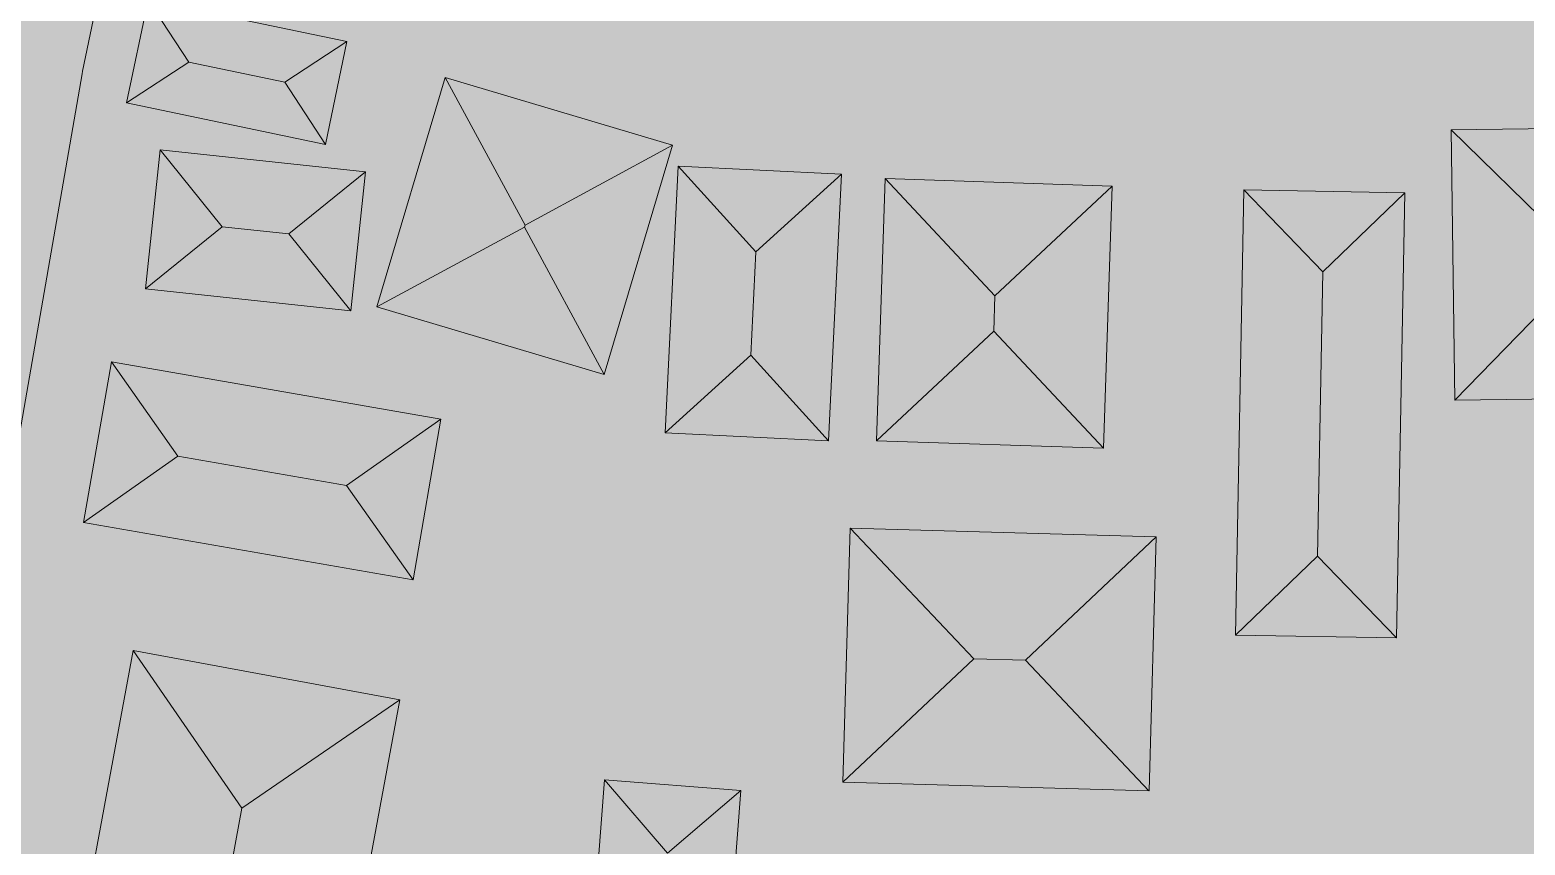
# Model space of a CAD drawing. Header units: metres. Extents: x 305909 to 307171, y 9156037 to 9156671.
# Drawn here: x 306338.6 to 306410.9, y 9156256.1 to 9156295.6 of the extents above; entities that cross this region are included whole.
import ezdxf

# ---------------------------------------------------------------- set-up
doc = ezdxf.new("R2010")
doc.units = ezdxf.units.M
for name, color, linetype, lineweight, true_color in [('B-BANGUNAN_PERMUKIMAN', 7, 'Continuous', 13, 0xf0cd8c), ('B-BAYANGAN', 7, 'Continuous', 0, 0x76786c), ('J-PERKERASAN_JALAN', 7, 'Continuous', 9, 0x989896), ('Z-R', 7, 'Continuous', 0, 0xfaf4e6)]:
    doc.layers.add(name, color=color, linetype=linetype, lineweight=lineweight, true_color=true_color)

msp = doc.modelspace()

# ---------------------------------------------------------------- hatches: boundary and pattern name
at = {"layer": 'B-BANGUNAN_PERMUKIMAN', "true_color": 0xe9885c}
h = msp.add_hatch(color=23, dxfattribs=at)
h.dxf.hatch_style = 1
h.paths.add_polyline_path([(306344.274, 9156297.044), (306346.245, 9156294.033), (306343.234, 9156292.061), (306343.234, 9156292.061), (306344.274, 9156297.044)])
at = {"layer": 'B-BANGUNAN_PERMUKIMAN', "true_color": 0xe08259}
h = msp.add_hatch(color=23, dxfattribs=at)
h.dxf.hatch_style = 1
h.paths.add_polyline_path([(306353.905, 9156295.033), (306353.905, 9156295.033), (306350.893, 9156293.062), (306346.245, 9156294.033), (306344.274, 9156297.044), (306353.905, 9156295.033)])
at = {"layer": 'B-BANGUNAN_PERMUKIMAN', "true_color": 0xb26747}
h = msp.add_hatch(color=25, dxfattribs=at)
h.dxf.hatch_style = 1
h.paths.add_polyline_path([(306350.893, 9156293.062), (306353.905, 9156295.033), (306352.865, 9156290.051), (306350.893, 9156293.062)])
at = {"layer": 'B-BANGUNAN_PERMUKIMAN', "true_color": 0xbb6d4a}
h = msp.add_hatch(color=13, dxfattribs=at)
h.dxf.hatch_style = 1
h.paths.add_polyline_path([(306346.245, 9156294.033), (306350.893, 9156293.062), (306352.865, 9156290.051), (306343.234, 9156292.061), (306346.245, 9156294.033)])
at = {"layer": 'B-BANGUNAN_PERMUKIMAN', "true_color": 0xea885d}
h = msp.add_hatch(color=23, dxfattribs=at)
h.dxf.hatch_style = 1
h.paths.add_polyline_path([(306362.529, 9156286.145), (306362.498, 9156286.048), (306355.354, 9156282.179), (306358.66, 9156293.29), (306362.529, 9156286.145)])
at = {"layer": 'B-BANGUNAN_PERMUKIMAN', "true_color": 0xdd8158}
h = msp.add_hatch(color=23, dxfattribs=at)
h.dxf.hatch_style = 1
h.paths.add_polyline_path([(306362.529, 9156286.145), (306358.66, 9156293.29), (306358.661, 9156293.292), (306369.675, 9156290.014), (306362.529, 9156286.145)])
at = {"layer": 'B-BANGUNAN_PERMUKIMAN', "true_color": 0xe5855b}
h = msp.add_hatch(color=23, dxfattribs=at)
h.dxf.hatch_style = 1
h.paths.add_polyline_path([(306412.397, 9156285.854), (306407.37, 9156290.749), (306417.292, 9156290.881), (306412.397, 9156285.854)])
at = {"layer": 'B-BANGUNAN_PERMUKIMAN', "true_color": 0xe4855b}
h = msp.add_hatch(color=23, dxfattribs=at)
h.dxf.hatch_style = 1
h.paths.add_polyline_path([(306407.37, 9156290.749), (306407.37, 9156290.749), (306412.397, 9156285.854), (306412.439, 9156282.689), (306407.544, 9156277.661), (306407.37, 9156290.749)])
at = {"layer": 'B-BANGUNAN_PERMUKIMAN', "true_color": 0xb16746}
h = msp.add_hatch(color=25, dxfattribs=at)
h.dxf.hatch_style = 1
h.paths.add_polyline_path([(306366.366, 9156278.902), (306362.498, 9156286.048), (306362.529, 9156286.145), (306369.675, 9156290.014), (306366.366, 9156278.902)])
at = {"layer": 'B-BANGUNAN_PERMUKIMAN', "true_color": 0xe7865c}
h = msp.add_hatch(color=23, dxfattribs=at)
h.dxf.hatch_style = 1
h.paths.add_polyline_path([(306347.869, 9156286.06), (306344.146, 9156283.052), (306344.862, 9156289.783), (306347.869, 9156286.06)])
at = {"layer": 'B-BANGUNAN_PERMUKIMAN', "true_color": 0xe2845a}
h = msp.add_hatch(color=23, dxfattribs=at)
h.dxf.hatch_style = 1
h.paths.add_polyline_path([(306351.087, 9156285.718), (306347.869, 9156286.06), (306344.862, 9156289.783), (306344.862, 9156289.783), (306354.81, 9156288.725), (306351.087, 9156285.718)])
at = {"layer": 'B-BANGUNAN_PERMUKIMAN', "true_color": 0xb46947}
h = msp.add_hatch(color=35, dxfattribs=at)
h.dxf.hatch_style = 1
h.paths.add_polyline_path([(306351.087, 9156285.718), (306354.81, 9156288.725), (306354.81, 9156288.725), (306354.094, 9156281.994), (306351.087, 9156285.718)])
at = {"layer": 'B-BANGUNAN_PERMUKIMAN', "true_color": 0xe6865b}
h = msp.add_hatch(color=23, dxfattribs=at)
h.dxf.hatch_style = 1
h.paths.add_polyline_path([(306373.704, 9156284.85), (306373.458, 9156279.844), (306369.311, 9156276.085), (306369.946, 9156288.997), (306369.946, 9156288.997), (306373.704, 9156284.85)])
at = {"layer": 'B-BANGUNAN_PERMUKIMAN', "true_color": 0xe4845a}
h = msp.add_hatch(color=23, dxfattribs=at)
h.dxf.hatch_style = 1
h.paths.add_polyline_path([(306373.704, 9156284.85), (306369.946, 9156288.997), (306377.852, 9156288.608), (306373.704, 9156284.85)])
at = {"layer": 'B-BANGUNAN_PERMUKIMAN', "true_color": 0xb56948}
h = msp.add_hatch(color=35, dxfattribs=at)
h.dxf.hatch_style = 1
h.paths.add_polyline_path([(306377.217, 9156275.697), (306373.458, 9156279.844), (306373.704, 9156284.85), (306377.852, 9156288.608), (306377.852, 9156288.608), (306377.217, 9156275.697)])
at = {"layer": 'B-BANGUNAN_PERMUKIMAN', "true_color": 0xe6865b}
h = msp.add_hatch(color=23, dxfattribs=at)
h.dxf.hatch_style = 1
h.paths.add_polyline_path([(306385.283, 9156282.716), (306385.226, 9156281.01), (306379.545, 9156275.696), (306379.969, 9156288.396), (306385.283, 9156282.716)])
at = {"layer": 'B-BANGUNAN_PERMUKIMAN', "true_color": 0xe4855a}
h = msp.add_hatch(color=23, dxfattribs=at)
h.dxf.hatch_style = 1
h.paths.add_polyline_path([(306385.283, 9156282.716), (306379.969, 9156288.396), (306379.969, 9156288.396), (306390.963, 9156288.03), (306390.963, 9156288.03), (306385.283, 9156282.716)])
at = {"layer": 'B-BANGUNAN_PERMUKIMAN', "true_color": 0xb56948}
h = msp.add_hatch(color=35, dxfattribs=at)
h.dxf.hatch_style = 1
h.paths.add_polyline_path([(306385.226, 9156281.01), (306385.283, 9156282.716), (306390.963, 9156288.03), (306390.54, 9156275.33), (306390.54, 9156275.33), (306385.226, 9156281.01)])
at = {"layer": 'B-BANGUNAN_PERMUKIMAN', "true_color": 0xe5855b}
h = msp.add_hatch(color=23, dxfattribs=at)
h.dxf.hatch_style = 1
h.paths.add_polyline_path([(306401.153, 9156283.882), (306400.899, 9156270.111), (306396.931, 9156266.286), (306397.328, 9156287.85), (306401.153, 9156283.882)])
at = {"layer": 'B-BANGUNAN_PERMUKIMAN', "true_color": 0xe4855b}
h = msp.add_hatch(color=23, dxfattribs=at)
h.dxf.hatch_style = 1
h.paths.add_polyline_path([(306401.153, 9156283.882), (306397.328, 9156287.85), (306405.121, 9156287.706), (306401.153, 9156283.882)])
at = {"layer": 'B-BANGUNAN_PERMUKIMAN', "true_color": 0xb66a48}
h = msp.add_hatch(color=35, dxfattribs=at)
h.dxf.hatch_style = 1
h.paths.add_polyline_path([(306404.724, 9156266.143), (306400.899, 9156270.111), (306401.153, 9156283.882), (306405.121, 9156287.706), (306405.121, 9156287.706), (306404.724, 9156266.143)])
at = {"layer": 'B-BANGUNAN_PERMUKIMAN', "true_color": 0xb96b49}
h = msp.add_hatch(color=35, dxfattribs=at)
h.dxf.hatch_style = 1
h.paths.add_polyline_path([(306344.146, 9156283.052), (306347.869, 9156286.06), (306351.087, 9156285.718), (306354.094, 9156281.994), (306344.146, 9156283.052)])
at = {"layer": 'B-BANGUNAN_PERMUKIMAN', "true_color": 0xbe6e4b}
h = msp.add_hatch(color=13, dxfattribs=at)
h.dxf.hatch_style = 1
h.paths.add_polyline_path([(306362.498, 9156286.048), (306366.366, 9156278.902), (306355.354, 9156282.179), (306362.498, 9156286.048)])
at = {"layer": 'B-BANGUNAN_PERMUKIMAN', "true_color": 0xb66a48}
h = msp.add_hatch(color=35, dxfattribs=at)
h.dxf.hatch_style = 1
h.paths.add_polyline_path([(306407.544, 9156277.661), (306412.439, 9156282.689), (306417.466, 9156277.794), (306417.466, 9156277.794), (306407.544, 9156277.661)])
at = {"layer": 'B-BANGUNAN_PERMUKIMAN', "true_color": 0xb76a49}
h = msp.add_hatch(color=35, dxfattribs=at)
h.dxf.hatch_style = 1
h.paths.add_polyline_path([(306385.226, 9156281.01), (306390.54, 9156275.33), (306379.545, 9156275.696), (306385.226, 9156281.01)])
at = {"layer": 'B-BANGUNAN_PERMUKIMAN', "true_color": 0xb76b49}
h = msp.add_hatch(color=35, dxfattribs=at)
h.dxf.hatch_style = 1
h.paths.add_polyline_path([(306373.458, 9156279.844), (306377.217, 9156275.697), (306369.311, 9156276.085), (306373.458, 9156279.844)])
at = {"layer": 'B-BANGUNAN_PERMUKIMAN', "true_color": 0xe8875c}
h = msp.add_hatch(color=23, dxfattribs=at)
h.dxf.hatch_style = 1
h.paths.add_polyline_path([(306345.717, 9156274.951), (306341.148, 9156271.734), (306342.5, 9156279.519), (306345.717, 9156274.951)])
at = {"layer": 'B-BANGUNAN_PERMUKIMAN', "true_color": 0xe08359}
h = msp.add_hatch(color=23, dxfattribs=at)
h.dxf.hatch_style = 1
h.paths.add_polyline_path([(306353.889, 9156273.531), (306345.717, 9156274.951), (306342.5, 9156279.519), (306342.5, 9156279.519), (306358.457, 9156276.748), (306353.889, 9156273.531)])
at = {"layer": 'B-BANGUNAN_PERMUKIMAN', "true_color": 0xb36847}
h = msp.add_hatch(color=25, dxfattribs=at)
h.dxf.hatch_style = 1
h.paths.add_polyline_path([(306357.105, 9156268.963), (306353.889, 9156273.531), (306358.457, 9156276.748), (306357.105, 9156268.963)])
at = {"layer": 'B-BANGUNAN_PERMUKIMAN', "true_color": 0xbb6c4a}
h = msp.add_hatch(color=13, dxfattribs=at)
h.dxf.hatch_style = 1
h.paths.add_polyline_path([(306341.148, 9156271.734), (306345.717, 9156274.951), (306353.889, 9156273.531), (306357.105, 9156268.963), (306341.148, 9156271.734)])
at = {"layer": 'B-BANGUNAN_PERMUKIMAN', "true_color": 0xe5855b}
h = msp.add_hatch(color=23, dxfattribs=at)
h.dxf.hatch_style = 1
h.paths.add_polyline_path([(306384.251, 9156265.136), (306377.924, 9156259.16), (306378.275, 9156271.463), (306384.251, 9156265.136)])
at = {"layer": 'B-BANGUNAN_PERMUKIMAN', "true_color": 0xe4855b}
h = msp.add_hatch(color=23, dxfattribs=at)
h.dxf.hatch_style = 1
h.paths.add_polyline_path([(306386.765, 9156265.064), (306384.251, 9156265.136), (306378.275, 9156271.463), (306393.092, 9156271.04), (306386.765, 9156265.064)])
at = {"layer": 'B-BANGUNAN_PERMUKIMAN', "true_color": 0xb66a48}
h = msp.add_hatch(color=35, dxfattribs=at)
h.dxf.hatch_style = 1
h.paths.add_polyline_path([(306386.765, 9156265.064), (306393.092, 9156271.04), (306393.092, 9156271.04), (306392.74, 9156258.737), (306386.765, 9156265.064)])
at = {"layer": 'B-BANGUNAN_PERMUKIMAN', "true_color": 0xb76a48}
h = msp.add_hatch(color=35, dxfattribs=at)
h.dxf.hatch_style = 1
h.paths.add_polyline_path([(306396.931, 9156266.286), (306396.931, 9156266.286), (306400.899, 9156270.111), (306404.724, 9156266.143), (306396.931, 9156266.286)])
at = {"layer": 'B-BANGUNAN_PERMUKIMAN', "true_color": 0xe9875c}
h = msp.add_hatch(color=23, dxfattribs=at)
h.dxf.hatch_style = 1
h.paths.add_polyline_path([(306343.562, 9156265.536), (306348.82, 9156257.894), (306347.606, 9156251.322), (306339.964, 9156246.063), (306343.562, 9156265.536)])
at = {"layer": 'B-BANGUNAN_PERMUKIMAN', "true_color": 0xe08259}
h = msp.add_hatch(color=23, dxfattribs=at)
h.dxf.hatch_style = 1
h.paths.add_polyline_path([(306348.82, 9156257.894), (306343.562, 9156265.536), (306356.462, 9156263.153), (306348.82, 9156257.894)])
at = {"layer": 'B-BANGUNAN_PERMUKIMAN', "true_color": 0xb76a48}
h = msp.add_hatch(color=35, dxfattribs=at)
h.dxf.hatch_style = 1
h.paths.add_polyline_path([(306377.924, 9156259.16), (306377.924, 9156259.16), (306384.251, 9156265.136), (306386.765, 9156265.064), (306392.74, 9156258.737), (306377.924, 9156259.16)])
at = {"layer": 'B-BANGUNAN_PERMUKIMAN', "true_color": 0xb26847}
h = msp.add_hatch(color=25, dxfattribs=at)
h.dxf.hatch_style = 1
h.paths.add_polyline_path([(306352.864, 9156243.679), (306347.606, 9156251.322), (306348.82, 9156257.894), (306356.462, 9156263.153), (306356.463, 9156263.153), (306352.864, 9156243.679)])
at = {"layer": 'B-BANGUNAN_PERMUKIMAN', "true_color": 0xe7865b}
h = msp.add_hatch(color=23, dxfattribs=at)
h.dxf.hatch_style = 1
h.paths.add_polyline_path([(306369.428, 9156255.715), (306368.877, 9156248.561), (306365.321, 9156245.513), (306365.321, 9156245.513), (306366.38, 9156259.271), (306369.428, 9156255.715)])
at = {"layer": 'B-BANGUNAN_PERMUKIMAN', "true_color": 0xe3845a}
h = msp.add_hatch(color=23, dxfattribs=at)
h.dxf.hatch_style = 1
h.paths.add_polyline_path([(306372.983, 9156258.763), (306369.428, 9156255.715), (306366.38, 9156259.271), (306372.983, 9156258.763)])
at = {"layer": 'B-BANGUNAN_PERMUKIMAN', "true_color": 0xb46948}
h = msp.add_hatch(color=35, dxfattribs=at)
h.dxf.hatch_style = 1
h.paths.add_polyline_path([(306371.925, 9156245.005), (306368.877, 9156248.561), (306369.428, 9156255.715), (306372.983, 9156258.763), (306371.925, 9156245.005)])
at = {"layer": 'B-BAYANGAN', "true_color": 0x76786c}
h = msp.add_hatch(color=8, dxfattribs=at)
h.dxf.hatch_style = 1
h.paths.add_polyline_path([(306354.655, 9156294.283), (306353.615, 9156289.301), (306343.984, 9156291.311), (306345.024, 9156296.294), (306354.655, 9156294.283)])
h = msp.add_hatch(color=8, dxfattribs=at)
h.dxf.hatch_style = 1
h.paths.add_polyline_path([(306370.425, 9156289.264), (306367.118, 9156278.151), (306356.104, 9156281.429), (306359.411, 9156292.542), (306370.425, 9156289.264)])
h = msp.add_hatch(color=8, dxfattribs=at)
h.dxf.hatch_style = 1
h.paths.add_polyline_path([(306418.216, 9156277.044), (306408.294, 9156276.911), (306408.12, 9156289.999), (306418.042, 9156290.131), (306418.216, 9156277.044)])
h = msp.add_hatch(color=8, dxfattribs=at)
h.dxf.hatch_style = 1
h.paths.add_polyline_path([(306355.56, 9156287.975), (306354.844, 9156281.244), (306344.896, 9156282.302), (306345.612, 9156289.033), (306355.56, 9156287.975)])
h = msp.add_hatch(color=8, dxfattribs=at)
h.dxf.hatch_style = 1
h.paths.add_polyline_path([(306378.602, 9156287.858), (306377.967, 9156274.946), (306370.061, 9156275.335), (306370.696, 9156288.247), (306378.602, 9156287.858)])
h = msp.add_hatch(color=8, dxfattribs=at)
h.dxf.hatch_style = 1
h.paths.add_polyline_path([(306391.713, 9156287.28), (306391.29, 9156274.58), (306380.295, 9156274.946), (306380.719, 9156287.647), (306391.713, 9156287.28)])
h = msp.add_hatch(color=8, dxfattribs=at)
h.dxf.hatch_style = 1
h.paths.add_polyline_path([(306405.871, 9156286.956), (306405.474, 9156265.393), (306397.681, 9156265.536), (306398.078, 9156287.1), (306405.871, 9156286.956)])
h = msp.add_hatch(color=8, dxfattribs=at)
h.dxf.hatch_style = 1
h.paths.add_polyline_path([(306359.207, 9156275.998), (306357.855, 9156268.213), (306341.898, 9156270.984), (306343.25, 9156278.769), (306359.207, 9156275.998)])
h = msp.add_hatch(color=8, dxfattribs=at)
h.dxf.hatch_style = 1
h.paths.add_polyline_path([(306393.842, 9156270.29), (306393.491, 9156257.987), (306378.674, 9156258.41), (306379.025, 9156270.713), (306393.842, 9156270.29)])
h = msp.add_hatch(color=8, dxfattribs=at)
h.dxf.hatch_style = 1
h.paths.add_polyline_path([(306357.213, 9156262.402), (306353.615, 9156242.929), (306340.714, 9156245.313), (306344.312, 9156264.786), (306357.213, 9156262.402)])
h = msp.add_hatch(color=8, dxfattribs=at)
h.dxf.hatch_style = 1
h.paths.add_polyline_path([(306373.734, 9156258.013), (306372.675, 9156244.255), (306366.071, 9156244.763), (306367.13, 9156258.521), (306373.734, 9156258.013)])
at = {"layer": 'J-PERKERASAN_JALAN', "true_color": 0x989896}
h = msp.add_hatch(color=252, dxfattribs=at)
h.dxf.hatch_style = 1
h.paths.add_polyline_path([(306211.341, 9156561.319), (306215.693, 9156561.13), (306215.76, 9156561.126), (306215.8, 9156561.123), (306215.867, 9156561.117), (306305.106, 9156551.206), (306305.211, 9156551.196), (306385.831, 9156544.389), (306385.918, 9156544.38), (306385.969, 9156544.374), (306386.055, 9156544.361), (306424.864, 9156537.661), (306424.901, 9156537.654), (306424.922, 9156537.65), (306424.958, 9156537.643), (306453.186, 9156531.689), (306453.481, 9156531.639), (306455.847, 9156531.322), (306456.066, 9156531.299), (306458.588, 9156531.102), (306458.613, 9156531.1), (306499.527, 9156528.16), (306499.548, 9156528.159), (306503.861, 9156527.791), (306503.93, 9156527.784), (306503.97, 9156527.78), (306504.038, 9156527.77), (306508.381, 9156527.098), (306524.104, 9156524.604), (306524.104, 9156521.364), (306507.903, 9156523.933), (306507.888, 9156523.936), (306503.705, 9156524.584), (306503.432, 9156524.616), (306499.323, 9156524.966), (306499.27, 9156524.971), (306458.379, 9156527.908), (306455.69, 9156528.118), (306455.636, 9156528.123), (306455.603, 9156528.127), (306455.548, 9156528.133), (306452.885, 9156528.49), (306452.811, 9156528.501), (306452.767, 9156528.509), (306452.694, 9156528.523), (306424.381, 9156534.494), (306424.236, 9156534.522), (306390.807, 9156540.293), (306390.292, 9156540.348), (306389.774, 9156540.336), (306389.261, 9156540.256), (306388.764, 9156540.112), (306388.289, 9156539.904), (306387.845, 9156539.636), (306387.439, 9156539.314), (306387.079, 9156538.941), (306386.769, 9156538.525), (306386.516, 9156538.073), (306386.324, 9156537.592), (306386.196, 9156537.089), (306373.097, 9156467.337), (306371.27, 9156457.608), (306371.258, 9156457.542), (306354.047, 9156356.618), (306353.994, 9156356.117), (306354.004, 9156355.613), (306354.077, 9156355.115), (306354.213, 9156354.629), (306354.408, 9156354.165), (306354.661, 9156353.729), (306354.966, 9156353.328), (306355.319, 9156352.968), (306355.714, 9156352.656), (306356.146, 9156352.396), (306356.607, 9156352.192), (306357.09, 9156352.048), (306357.587, 9156351.966), (306409.631, 9156346.693), (306409.685, 9156346.687), (306409.717, 9156346.683), (306409.771, 9156346.675), (306440.166, 9156341.92), (306440.608, 9156341.876), (306479.912, 9156340.134), (306480.43, 9156340.144), (306480.943, 9156340.222), (306481.441, 9156340.365), (306481.917, 9156340.572), (306482.362, 9156340.838), (306482.768, 9156341.16), (306483.13, 9156341.531), (306483.441, 9156341.946), (306483.695, 9156342.398), (306483.889, 9156342.879), (306484.019, 9156343.381), (306484.082, 9156343.896), (306484.563, 9156352.101), (306486.641, 9156384.636), (306486.657, 9156384.758), (306486.78, 9156384.758), (306489.513, 9156384.584), (306489.635, 9156384.568), (306489.635, 9156384.445), (306487.559, 9156351.943), (306487.558, 9156351.922), (306487.067, 9156343.551), (306487.07, 9156343.043), (306487.137, 9156342.539), (306487.267, 9156342.048), (306487.458, 9156341.578), (306487.707, 9156341.135), (306488.011, 9156340.728), (306488.363, 9156340.362), (306488.76, 9156340.044), (306489.193, 9156339.779), (306489.656, 9156339.571), (306490.142, 9156339.423), (306490.643, 9156339.338), (306492.503, 9156339.143), (306492.541, 9156339.139), (306492.564, 9156339.136), (306492.602, 9156339.131), (306513.238, 9156336.16), (306513.401, 9156336.139), (306524.104, 9156335.046), (306524.104, 9156331.829), (306512.982, 9156332.966), (306512.941, 9156332.97), (306512.916, 9156332.973), (306512.875, 9156332.979), (306498.863, 9156334.996), (306498.356, 9156335.037), (306497.849, 9156335.012), (306497.349, 9156334.924), (306496.864, 9156334.773), (306496.402, 9156334.562), (306495.97, 9156334.294), (306495.576, 9156333.973), (306495.226, 9156333.605), (306494.925, 9156333.196), (306494.679, 9156332.752), (306494.49, 9156332.28), (306494.364, 9156331.788), (306494.3, 9156331.284), (306494.301, 9156330.776), (306499.491, 9156251.377), (306499.491, 9156251.254), (306499.369, 9156251.238), (306496.637, 9156251.059), (306496.514, 9156251.059), (306496.498, 9156251.181), (306491.167, 9156332.724), (306491.102, 9156333.229), (306490.973, 9156333.721), (306490.782, 9156334.193), (306490.533, 9156334.637), (306490.23, 9156335.046), (306489.877, 9156335.413), (306489.48, 9156335.732), (306489.047, 9156335.998), (306488.582, 9156336.207), (306488.095, 9156336.356), (306487.594, 9156336.441), (306485.258, 9156336.686), (306485.017, 9156336.704), (306446.09, 9156338.429), (306445.584, 9156338.42), (306445.083, 9156338.346), (306444.595, 9156338.21), (306444.129, 9156338.013), (306443.691, 9156337.759), (306443.289, 9156337.452), (306442.928, 9156337.096), (306442.616, 9156336.698), (306442.356, 9156336.263), (306442.153, 9156335.8), (306442.011, 9156335.314), (306441.931, 9156334.814), (306441.915, 9156334.308), (306442.571, 9156313.413), (306442.58, 9156313.248), (306443.283, 9156303.609), (306443.286, 9156303.565), (306443.287, 9156303.544), (306443.288, 9156303.5), (306443.886, 9156283.072), (306443.882, 9156282.949), (306443.759, 9156282.937), (306441.022, 9156282.857), (306440.899, 9156282.862), (306440.888, 9156282.984), (306440.293, 9156303.314), (306440.284, 9156303.488), (306439.581, 9156313.122), (306439.578, 9156313.164), (306439.577, 9156313.184), (306439.576, 9156313.226), (306438.873, 9156335.586), (306438.826, 9156336.086), (306438.716, 9156336.577), (306438.545, 9156337.05), (306438.317, 9156337.498), (306438.034, 9156337.914), (306437.701, 9156338.291), (306437.323, 9156338.623), (306436.907, 9156338.906), (306436.458, 9156339.133), (306435.985, 9156339.303), (306435.494, 9156339.412), (306409.399, 9156343.494), (306409.184, 9156343.522), (306356.316, 9156348.878), (306355.783, 9156348.897), (306355.253, 9156348.844), (306354.735, 9156348.722), (306354.238, 9156348.531), (306353.77, 9156348.276), (306353.34, 9156347.962), (306352.956, 9156347.593), (306352.624, 9156347.176), (306352.351, 9156346.719), (306352.141, 9156346.23), (306351.997, 9156345.717), (306341.11, 9156293.6), (306341.085, 9156293.468), (306330.918, 9156235.039), (306330.908, 9156234.979), (306329.587, 9156226.644), (306329.547, 9156226.286), (306329.002, 9156218.17), (306329.001, 9156218.146), (306326.612, 9156189.443), (306326.594, 9156189.321), (306326.471, 9156189.324), (306323.742, 9156189.551), (306323.62, 9156189.569), (306323.622, 9156189.692), (306326.007, 9156218.339), (306326.011, 9156218.403), (306326.567, 9156226.689), (306326.575, 9156226.779), (306326.58, 9156226.824), (306326.592, 9156226.913), (306327.95, 9156235.479), (306327.954, 9156235.502), (306338.142, 9156294.057), (306338.148, 9156294.09), (306338.151, 9156294.106), (306338.158, 9156294.139), (306348.925, 9156345.68), (306348.998, 9156346.205), (306349.002, 9156346.735), (306348.936, 9156347.261), (306348.8, 9156347.774), (306348.598, 9156348.264), (306348.333, 9156348.723), (306348.01, 9156349.143), (306347.634, 9156349.517), (306347.211, 9156349.837), (306346.75, 9156350.099), (306346.259, 9156350.298), (306345.745, 9156350.43), (306324.834, 9156354.345), (306324.271, 9156354.41), (306279.508, 9156356.343), (306211.341, 9156359.746), (306211.341, 9156362.949), (306279.625, 9156359.541), (306279.652, 9156359.54), (306324.736, 9156357.593), (306324.877, 9156357.581), (306324.962, 9156357.572), (306325.102, 9156357.551), (306346.36, 9156353.57), (306346.885, 9156353.507), (306347.414, 9156353.514), (306347.937, 9156353.591), (306348.445, 9156353.736), (306348.93, 9156353.947), (306349.383, 9156354.219), (306349.796, 9156354.55), (306350.161, 9156354.931), (306350.473, 9156355.358), (306350.727, 9156355.822), (306350.917, 9156356.315), (306351.04, 9156356.829), (306367.345, 9156452.444), (306367.4, 9156452.978), (306367.382, 9156453.515), (306367.293, 9156454.044), (306367.134, 9156454.557), (306366.908, 9156455.044), (306366.618, 9156455.496), (306366.271, 9156455.905), (306365.872, 9156456.264), (306365.428, 9156456.566), (306364.948, 9156456.806), (306364.44, 9156456.98), (306363.913, 9156457.084), (306328.417, 9156461.659), (306307.102, 9156464.447), (306307.086, 9156464.449), (306307.041, 9156464.456), (306243.125, 9156474.305), (306242.61, 9156474.35), (306242.093, 9156474.329), (306241.583, 9156474.241), (306241.089, 9156474.088), (306240.619, 9156473.873), (306240.18, 9156473.598), (306239.781, 9156473.27), (306239.427, 9156472.892), (306239.125, 9156472.472), (306238.879, 9156472.017), (306235.863, 9156465.428), (306235.816, 9156465.333), (306235.721, 9156465.173), (306235.626, 9156465.045), (306235.517, 9156464.929), (306235.377, 9156464.807), (306235.291, 9156464.744), (306234.104, 9156463.916), (306234.011, 9156463.855), (306233.816, 9156463.749), (306233.715, 9156463.704), (306232.243, 9156463.105), (306232.16, 9156463.073), (306232.012, 9156463.028), (306231.882, 9156463), (306231.728, 9156462.982), (306231.639, 9156462.977), (306225.305, 9156462.777), (306225.175, 9156462.777), (306225.11, 9156462.78), (306224.979, 9156462.788), (306217.294, 9156463.552), (306217.186, 9156463.566), (306217.132, 9156463.574), (306217.025, 9156463.594), (306211.341, 9156464.792), (306211.341, 9156467.858), (306217.404, 9156466.58), (306217.834, 9156466.513), (306224.983, 9156465.803), (306225.505, 9156465.785), (306230.354, 9156465.938), (306230.906, 9156465.994), (306231.444, 9156466.125), (306231.96, 9156466.33), (306232.442, 9156466.604), (306232.881, 9156466.943), (306233.27, 9156467.338), (306233.6, 9156467.784), (306233.865, 9156468.271), (306237.161, 9156475.469), (306237.205, 9156475.561), (306237.295, 9156475.714), (306237.385, 9156475.836), (306237.487, 9156475.949), (306237.6, 9156476.051), (306237.743, 9156476.156), (306237.829, 9156476.21), (306239.166, 9156476.996), (306239.245, 9156477.041), (306239.389, 9156477.108), (306239.517, 9156477.155), (306239.67, 9156477.196), (306239.759, 9156477.213), (306241.459, 9156477.502), (306241.565, 9156477.517), (306241.752, 9156477.529), (306241.939, 9156477.52), (306242.045, 9156477.507), (306307.452, 9156467.428), (306307.542, 9156467.415), (306328.795, 9156464.635), (306328.802, 9156464.634), (306364.829, 9156459.991), (306365.332, 9156459.958), (306365.835, 9156459.989), (306366.33, 9156460.083), (306366.81, 9156460.238), (306367.266, 9156460.452), (306367.692, 9156460.722), (306368.08, 9156461.044), (306368.425, 9156461.412), (306368.721, 9156461.82), (306368.963, 9156462.262), (306369.147, 9156462.731), (306369.271, 9156463.22), (306370.149, 9156467.89), (306383.124, 9156536.986), (306383.186, 9156537.496), (306383.182, 9156538.011), (306383.112, 9156538.52), (306382.978, 9156539.016), (306382.781, 9156539.491), (306382.525, 9156539.937), (306382.213, 9156540.346), (306381.852, 9156540.712), (306381.447, 9156541.028), (306381.004, 9156541.29), (306380.532, 9156541.493), (306380.037, 9156541.634), (306379.529, 9156541.71), (306304.881, 9156548.012), (306304.855, 9156548.015), (306304.839, 9156548.016), (306304.813, 9156548.019), (306215.667, 9156557.919), (306215.399, 9156557.94), (306211.341, 9156558.116), (306211.341, 9156561.319)])
at = {"layer": 'Z-R', "true_color": 0xe2eacc}
h = msp.add_hatch(color=254, dxfattribs=at)
h.dxf.hatch_style = 1
h.paths.add_polyline_path([(306499.604, 9156305.811), (306466.679, 9156301.994), (306472.882, 9156235.666), (306497.912, 9156229.062), (306526.804, 9156228.986), (306531.575, 9156219.919), (306532.491, 9156127.582), (306486.314, 9156132.333), (306393.989, 9156155.199), (306332.726, 9156171.593), (306288.72, 9156190.576), (306246.009, 9156220.776), (306216.24, 9156242.779), (306193.374, 9156263.487), (306160.586, 9156296.707), (306133.406, 9156338.556), (306127.354, 9156361.253), (306094.195, 9156358.842), (306090.504, 9156366.668), (306061.399, 9156428.371), (306035.152, 9156500.205), (306017.705, 9156550.308), (306008.214, 9156577.564), (306141.306, 9156568.881), (306165.696, 9156567.29), (306165.696, 9156567.29), (306200.223, 9156564.074), (306291.75, 9156555.548), (306369.455, 9156545.532), (306471.945, 9156528.538), (306458.481, 9156529.505), (306455.788, 9156529.715), (306453.061, 9156530.08), (306440, 9156532.835), (306440, 9156532.835), (306440, 9156532.835), (306440, 9156532.835), (306424.61, 9156536.081), (306424.61, 9156536.081), (306385.74, 9156542.791), (306385.74, 9156542.791), (306305.003, 9156549.608), (306305.003, 9156549.608), (306215.657, 9156559.53), (306215.657, 9156559.53), (306186.122, 9156560.815), (306186.122, 9156560.815), (306160.523, 9156563.133), (306160.523, 9156563.133), (306119.178, 9156567.786), (306119.178, 9156567.786), (306039.052, 9156573.455), (306039.052, 9156573.455), (306033.081, 9156573.806), (306033.081, 9156573.806), (306033.081, 9156573.806), (306051.45, 9156523.215), (306051.451, 9156523.214), (306060.206, 9156485.254), (306060.206, 9156485.254), (306060.207, 9156485.254), (306057.483, 9156485.596), (306070.599, 9156438.472), (306116.984, 9156440.275), (306147.963, 9156437.914), (306199.856, 9156410.566), (306230.346, 9156409.784), (306281.946, 9156409.003), (306338.236, 9156402.748), (306341.903, 9156461.433), (306341.903, 9156461.433), (306341.904, 9156461.433), (306343.891, 9156461.177), (306340.232, 9156402.624), (306340.209, 9156402.422), (306340.166, 9156402.225), (306340.103, 9156402.033), (306340.021, 9156401.848), (306339.921, 9156401.672), (306339.804, 9156401.507), (306339.67, 9156401.355), (306339.522, 9156401.217), (306339.361, 9156401.095), (306339.188, 9156400.99), (306339.006, 9156400.902), (306338.815, 9156400.834), (306338.619, 9156400.785), (306338.419, 9156400.757), (306338.217, 9156400.748), (306338.015, 9156400.76), (306281.82, 9156407.004), (306230.316, 9156407.785), (306230.295, 9156407.785), (306199.805, 9156408.567), (306199.621, 9156408.58), (306199.44, 9156408.61), (306199.262, 9156408.656), (306199.09, 9156408.719), (306198.923, 9156408.797), (306147.397, 9156435.951), (306116.947, 9156438.272), (306078.606, 9156436.782), (306089.35, 9156410.909), (306109.34, 9156371.439), (306114.245, 9156367.345), (306121.798, 9156366.048), (306134.087, 9156364.483), (306186.355, 9156362.595), (306279.564, 9156357.942), (306324.738, 9156355.991), (306351.562, 9156350.968), (306360, 9156400.449), (306360, 9156400.449), (306360, 9156380), (306360, 9156380), (306360, 9156380), (306440, 9156380), (306440, 9156380), (306440, 9156380), (306440, 9156340.326), (306440.226, 9156340.291), (306485.257, 9156338.295), (306492.355, 9156337.55), (306513.124, 9156334.559), (306536.031, 9156332.219), (306560, 9156329.629), (306560, 9156512.617), (306572.178, 9156510.306), (306677.166, 9156490.276), (306677.166, 9156490.276), (306764.133, 9156475.064), (306735.941, 9156145.416), (306694.109, 9156139.201), (306694.292, 9156206.558), (306623.212, 9156213.87), (306624.289, 9156242.595), (306556.388, 9156238.052), (306554.003, 9156281.952), (306509.625, 9156279.089), (306499.604, 9156305.811)])

# ---------------------------------------------------------------- linework, layer by layer
at = {"layer": 'B-BANGUNAN_PERMUKIMAN', "color": 17, "lineweight": 9, "true_color": 0x71422d}
for p, q in [((306344.274, 9156297.044), (306346.245, 9156294.033)), ((306353.905, 9156295.033), (306350.893, 9156293.062)), ((306343.234, 9156292.061), (306346.245, 9156294.033)), ((306350.893, 9156293.062), (306346.245, 9156294.033)), ((306352.865, 9156290.051), (306350.893, 9156293.062)), ((306358.66, 9156293.29), (306362.529, 9156286.145)), ((306407.37, 9156290.749), (306412.397, 9156285.854)), ((306369.675, 9156290.014), (306362.529, 9156286.145)), ((306344.862, 9156289.783), (306347.869, 9156286.06)), ((306354.81, 9156288.725), (306351.087, 9156285.718)), ((306369.946, 9156288.997), (306373.704, 9156284.85)), ((306377.852, 9156288.608), (306373.704, 9156284.85)), ((306379.969, 9156288.396), (306385.283, 9156282.716)), ((306390.963, 9156288.03), (306385.283, 9156282.716)), ((306397.328, 9156287.85), (306401.153, 9156283.882)), ((306405.121, 9156287.706), (306401.153, 9156283.882)), ((306344.146, 9156283.052), (306347.869, 9156286.06)), ((306351.087, 9156285.718), (306347.869, 9156286.06)), ((306354.094, 9156281.994), (306351.087, 9156285.718)), ((306355.354, 9156282.179), (306362.498, 9156286.048)), ((306362.498, 9156286.048), (306362.529, 9156286.145)), ((306366.366, 9156278.902), (306362.498, 9156286.048)), ((306373.458, 9156279.844), (306373.704, 9156284.85)), ((306401.153, 9156283.882), (306400.899, 9156270.111)), ((306385.283, 9156282.716), (306385.226, 9156281.01)), ((306407.544, 9156277.661), (306412.439, 9156282.689)), ((306379.545, 9156275.696), (306385.226, 9156281.01)), ((306390.54, 9156275.33), (306385.226, 9156281.01)), ((306369.311, 9156276.085), (306373.458, 9156279.844)), ((306377.217, 9156275.697), (306373.458, 9156279.844)), ((306342.5, 9156279.519), (306345.717, 9156274.951)), ((306358.457, 9156276.748), (306353.889, 9156273.531)), ((306341.148, 9156271.734), (306345.717, 9156274.951)), ((306345.717, 9156274.951), (306353.889, 9156273.531)), ((306357.105, 9156268.963), (306353.889, 9156273.531)), ((306378.275, 9156271.463), (306384.251, 9156265.136)), ((306393.092, 9156271.04), (306386.765, 9156265.064)), ((306396.931, 9156266.286), (306400.899, 9156270.111)), ((306404.724, 9156266.143), (306400.899, 9156270.111)), ((306343.562, 9156265.536), (306348.82, 9156257.894)), ((306377.924, 9156259.16), (306384.251, 9156265.136)), ((306386.765, 9156265.064), (306384.251, 9156265.136)), ((306392.74, 9156258.737), (306386.765, 9156265.064)), ((306356.462, 9156263.153), (306348.82, 9156257.894)), ((306366.38, 9156259.271), (306369.428, 9156255.715)), ((306372.983, 9156258.763), (306369.428, 9156255.715)), ((306347.606, 9156251.322), (306348.82, 9156257.894))]:
    msp.add_line(p, q, dxfattribs=at)
at = {"layer": 'B-BANGUNAN_PERMUKIMAN', "color": 17, "lineweight": 13, "true_color": 0x71422d}
for points in [[(306353.905, 9156295.033), (306352.865, 9156290.051), (306343.234, 9156292.061), (306344.274, 9156297.044), (306353.905, 9156295.033)], [(306369.675, 9156290.014), (306366.368, 9156278.901), (306355.354, 9156282.179), (306358.661, 9156293.292), (306369.675, 9156290.014)], [(306417.466, 9156277.794), (306407.544, 9156277.661), (306407.37, 9156290.749), (306417.292, 9156290.881), (306417.466, 9156277.794)], [(306354.81, 9156288.725), (306354.094, 9156281.994), (306344.146, 9156283.052), (306344.862, 9156289.783), (306354.81, 9156288.725)], [(306377.852, 9156288.608), (306377.217, 9156275.696), (306369.311, 9156276.085), (306369.946, 9156288.997), (306377.852, 9156288.608)], [(306390.963, 9156288.03), (306390.54, 9156275.33), (306379.545, 9156275.696), (306379.969, 9156288.397), (306390.963, 9156288.03)], [(306405.121, 9156287.706), (306404.724, 9156266.143), (306396.931, 9156266.286), (306397.328, 9156287.85), (306405.121, 9156287.706)], [(306358.457, 9156276.748), (306357.105, 9156268.963), (306341.148, 9156271.734), (306342.5, 9156279.519), (306358.457, 9156276.748)], [(306393.092, 9156271.04), (306392.741, 9156258.737), (306377.924, 9156259.16), (306378.275, 9156271.463), (306393.092, 9156271.04)], [(306356.463, 9156263.152), (306352.865, 9156243.679), (306339.964, 9156246.063), (306343.562, 9156265.536), (306356.463, 9156263.152)], [(306372.984, 9156258.763), (306371.925, 9156245.005), (306365.321, 9156245.513), (306366.38, 9156259.271), (306372.984, 9156258.763)]]:
    msp.add_lwpolyline(points, close=True, dxfattribs=at)
at = {"layer": 'J-PERKERASAN_JALAN', "color": 251, "lineweight": 13, "true_color": 0x6c6c6a}
msp.add_lwpolyline([(306435.494, 9156339.412), (306409.399, 9156343.494), (306409.184, 9156343.522), (306356.316, 9156348.878), (306355.783, 9156348.897), (306355.253, 9156348.844), (306354.735, 9156348.722), (306354.238, 9156348.531), (306353.77, 9156348.276), (306353.34, 9156347.962), (306352.956, 9156347.593), (306352.624, 9156347.176), (306352.351, 9156346.719), (306352.141, 9156346.23), (306351.997, 9156345.717), (306341.11, 9156293.6), (306341.085, 9156293.468), (306330.918, 9156235.039)], dxfattribs=at)

doc.saveas('drawing.dxf')
